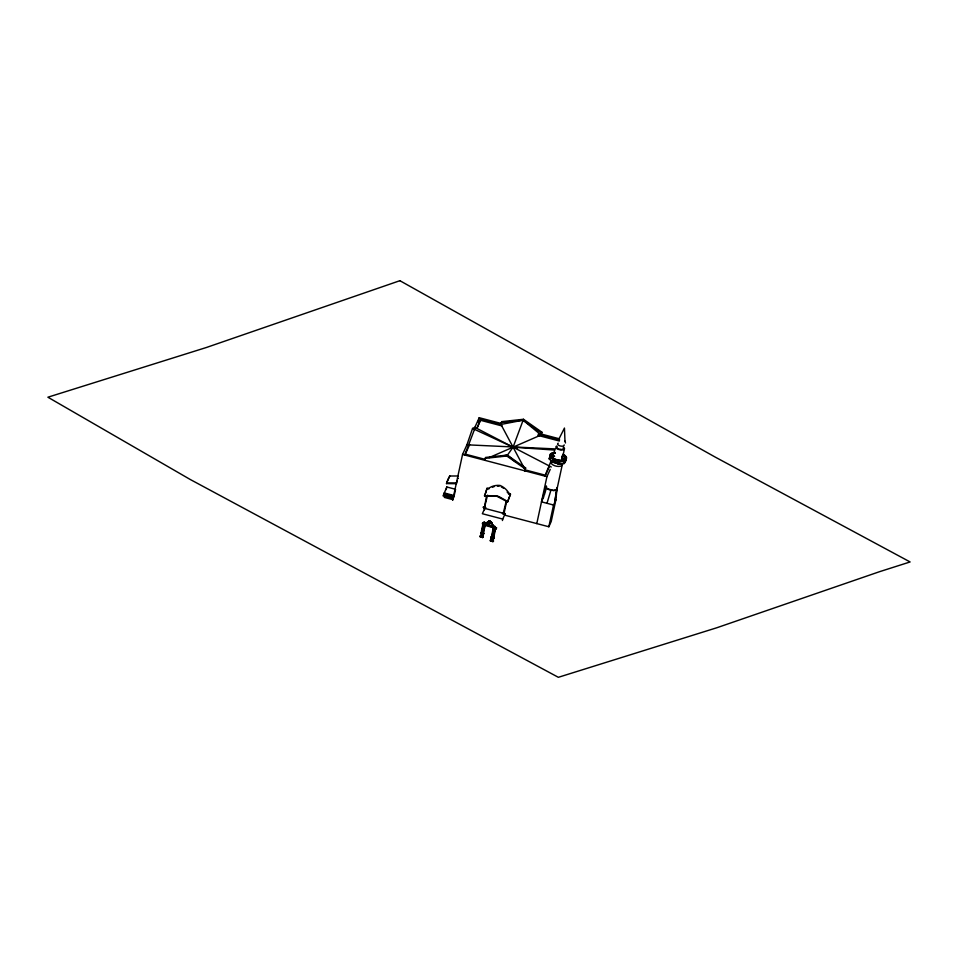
<?xml version="1.0" encoding="UTF-8"?>
<svg xmlns="http://www.w3.org/2000/svg" width="958" height="958" viewBox="0 0 958 958"><rect width="100%" height="100%" fill="white"/><g stroke="black" fill="none" stroke-linecap="round" stroke-linejoin="round"><path stroke-width="1.44" d="M495.19 526.672C494.819 525.762 496.052 528.409 493.238 525.834A1.317 1.102 52.8 0 1 492.771 525.367L492.939 524.649L492.244 524.816M486.628 522.673L486.664 522.781A1.401 1.162 52.8 0 1 485.55 522.673M487.658 522.397L488.784 521.391M487.921 521.739L489.885 521.296M490.903 521.655L491.274 522.074M484.353 521.99L483.826 522.457M488.915 521.403L489.766 521.056M505.165 513.739L502.734 519.08L482.353 513.727L484.772 508.387L505.165 513.739L504.854 515.188L548.838 526.756L551.209 521.535L555.903 499.801L557.005 488.364L554.718 502.411L556.802 488.005L556.67 489.634L553.724 490.556L547.198 488.676M502.519 513.356L504.052 513.272L506.746 501.058M503.142 513.716L506.303 500.854M504.028 513.308L503.86 513.009M504.483 513.608L503.249 513.62M505.944 501.058L506.77 501.166M483.898 522.529C483.994 524.206 486.173 521.38 483.982 523.583M484.221 523.403L484.497 522.9M494.819 526.493L494.699 527.487M494.975 529.63L496.507 527.846L493.574 526.649M495.466 529.271L496.507 527.846M495.286 527.319L495.166 526.756M482.473 537.654L483.61 532.935L482.808 537.402L479.982 536.636L481.108 535.438L480.114 536.444L482.509 537.498L483.179 536.983L480.712 535.797M483.419 533.774L483.143 537.139M495.693 529.259L494.879 529.93L493.37 537.558L491.478 536.815L493.047 529.175L495.07 529.822L492.891 528.9L494.867 530.037L495.454 529.487M493.849 537.187L495.358 529.558M481.287 532.6C481.048 530.995 483.658 522.864 482.557 524.84M483.251 524.206L481.778 532.229L480.629 533.187L482.94 534.145M492.22 535.175L493.526 528.804M552.419 461.648L551.808 461.84L553.089 458.559L552.419 461.648L550.203 459.301L552.036 454.02L551.269 453.685L550.634 456.75L553.784 458.99L559.268 460.57A7.544 3.413 12.2 0 0 564.142 460.044L565.531 457.696L563.053 454.631L561.963 458.008L565.735 460.882L564.19 463.504A8.442 3.82 12.2 0 1 558.73 464.103L551.03 461.349L549.293 458.187L550.886 456.583M482.844 534.217L485.419 525.14L484.604 525.798L483.024 533.378L480.629 533.187M483.515 533.007C482.796 523.739 486.892 521.368 493.19 528.145L493.107 528.888M561.675 457.888L562.526 455.529M486.424 496.388L484.485 507.393L487.562 495.202M444.105 492.915L454.152 495.561L453.158 498.603L443.111 495.957L446.799 486.987L455.409 489.251M456.559 483.215A20.214 1.748 -75.3 0 0 456.391 483.694L446.512 483.61L446.644 482.976A23.938 2.072 -75.3 0 1 448.44 478.509A23.938 2.072 -75.3 0 1 449.805 476.006L458.295 475.982M446.248 489.538L446.799 486.987M449.805 476.018L449.673 476.641A23.818 2.072 -75.3 0 0 448.26 479.323A23.818 2.072 -75.3 0 0 446.991 482.317M452.655 500.268L462.558 454.451L466.929 444.811L472.545 428.454L474.845 427.352L551.305 467.001M454.308 495.082L455.553 489.334M478.305 421.975L479.228 417.712L501.369 423.532L501.788 421.628L523.475 419.269L541.869 432.166L541.03 434.992L489.119 457.625M477.012 428.382L480.916 419.185L500.95 424.454L523.056 420.179L541.45 433.088L541.03 434.992L523.056 420.179L501.369 422.55L500.95 424.454L525.2 469.899L545.246 475.168L551.066 460.99M525.619 467.995L524.792 470.821L525.619 467.995L507.225 455.086L485.538 457.457L484.712 460.283L485.131 459.361L465.085 454.092L474.653 429.004L476.952 427.915L480.916 419.185M484.461 509.836L484.772 508.387M495.789 528.577C487.263 525.571 498.627 528.445 494.999 528.888C493.202 526.289 481.587 526.349 483.167 522.529L484.257 522.9L483.586 523.415M483.167 522.529L482.628 523.595M481.299 532.672L483.143 533.75L483.814 533.247M480.641 536.133L483.227 536.72L482.557 537.222L480.066 536.217M485.335 524.409L483.048 524.038C482.892 527.283 488.149 523.894 482.485 523.451L483.155 522.948M485.526 524.098L485.335 525.2M492.304 524.301L491.574 522.242M495.717 528.744L492.999 527.092M490.245 540.815L491.238 537.558M491.179 539.713L493.178 540.516L493.729 537.977L491.071 536.959L494.34 537.51L493.238 538.348L491.143 537.63L492.053 536.384M490.915 540.312L492.831 541.51L493.49 540.995L491.274 539.641M490.963 537.462L491.741 536.444M492.951 529.247L493.598 527.223M494.436 527.463L484.377 523.475L494.567 527.403M493.238 538.348L492.699 540.887L490.688 540.084M493.154 538.42L493.274 537.63M495.478 528.828L496.46 528.062L493.538 526.816M490.939 540.216L490.268 540.719L492.699 541.653L493.49 540.995M502.423 520.529L502.734 519.08M554.921 452.823L550.491 454.2L549.329 459.157L550.203 459.301L551.497 453.541L555.269 453.266M536.791 523.595L546.934 476.641L550.215 469.408M550.826 456.631L551.592 456.954L552.263 453.864L550.85 455.301L551.401 457.17M552.766 461.864L553.437 458.774L552.143 462.055L558.61 463.66A7.544 3.413 12.2 0 0 563.472 463.133L564.238 463.468L565.424 457.493L566.262 457.529L565.603 460.618M561.963 458.008L562.406 455.948M561.807 461.014L564.454 448.787M548.838 526.756L553.544 505.022L555.903 499.801M562.238 464.917L557.029 489.035L554.347 490.484L550.886 490.268A5.628 2.551 12.2 0 1 546.036 486.568L546.395 485.969M563.472 463.133L564.142 460.044L565.915 459.708L566.406 457.792L562.741 454.499M563.651 463.013L564.322 459.924L565.088 460.247L564.43 463.337L563.651 463.013L564.861 460.786L565.711 460.822L566.382 457.732L565.531 457.696M484.676 522.852L485.55 522.553A1.401 1.162 52.8 0 0 486.748 522.709L486.808 522.338M544.324 495.094L546.707 486.868M546.036 486.568L541.486 501.848L553.544 505.022M546.982 503.297L550.886 490.268M552.479 456.894L554.814 450.08L513.081 447.182L472.545 428.454M487.107 496.148A8.826 7.844 21.8 0 1 484.58 496.052L487.071 488.281A4.73 4.215 21.8 0 0 489.718 487.646A16.717 14.861 21.8 0 1 500.064 485.443A17.136 15.244 21.8 0 1 508.351 492.304A4.73 4.215 21.8 0 0 510.482 494.136L507.584 501.836L510.482 494.136M484.58 496.064L487.071 488.281M483.227 507.321L484.485 506.71L485.526 507.74M485.586 507.453L484.353 507.908M484.904 522.697L486.101 523.655M474.845 427.352L479.228 417.712M464.834 455.242L469.707 444.5M501.369 422.55L501.788 421.628M500.95 424.454L501.369 423.532M485.119 458.367L506.806 456.008L513.081 447.182L523.475 419.269M541.45 433.088L541.869 432.166M544.994 476.318L549.257 466.917M542.707 499.154L543.928 496.46M493.071 525.068L492.891 525.212A1.317 1.102 52.8 0 0 493.418 525.691L494.472 526.325M558.334 440.189L564.454 428.046L564.981 441.267M445.865 495.549L444.823 495.358M504.854 513.5C499.298 514.626 505.477 511.021 504.399 513.225M490.843 521.942L489.682 521.128M492.017 523.966L492.113 522.888M490.017 521.116L490.532 521.308M482.64 525.02L484.748 525.643L482.581 524.721M485.071 507.848L484.413 506.998M485.538 507.584L484.76 507.932M484.999 522.996L484.844 523.176A1.617 1.353 52.8 0 1 484.377 523.475M488.221 521.559L489.011 521.104M487.754 522.457L489.275 521.092M487.981 521.966L487.526 522.84M481.539 532.935L480.533 535.869L482.509 536.731M479.982 536.636L480.676 535.977M483.048 534.265L483.814 533.666M493.514 527.295L493.023 527.654M492.891 528.9L493.562 528.397M492.903 529.091L493.598 528.517M491.143 537.63L491.634 536.947M493.574 538.444L494.256 537.869M490.604 540.156L493.31 540.492M493.095 541.581L492.64 541.007M504.77 513.62L503.944 513.919M484.209 522.194L483.73 522.924L484.473 523.403A1.617 1.353 52.8 0 0 484.94 523.104L484.868 522.984M484.592 525.786L482.736 524.948M551.592 456.954L554.598 456.355M500.316 456.427L507.225 455.086L515.093 461.564M490.963 540.132L493.466 541.126M485.227 507.764L484.568 507.932M487.107 496.136L496.711 496.196L505.094 500.567A8.67 7.712 21.8 0 0 507.584 501.824M552.395 456.116L554.251 455.912M485.203 522.649L485.359 522.685M493.765 527.714L482.461 523.236M446.644 482.976L456.559 482.94A20.381 1.772 -75.3 0 1 457.385 480.665M560.526 449.434L560.658 449.446A3.377 1.533 12.2 0 0 563.22 447.721M555.652 448.931L466.929 444.811M484.7 507.812L483.838 507.596M560.658 449.446L559.795 449.302A3.377 1.533 12.2 0 1 557.101 446.727M550.874 456.212L549.988 455.924L549.317 459.014L550.203 459.157M484.137 507.86C483.251 506.782 485.215 506.77 483.778 507.692M484.341 508.063L483.299 507.033M541.45 434.082L559.448 438.812M538.168 434.237L559.64 439.89M480.665 420.334L502.136 425.975M537.929 435.387L559.4 441.027M510.219 446.428L517.38 448.308M462.558 454.451L546.934 476.641M443.949 493.645L453.996 496.28M443.638 494.328L453.685 496.974M443.446 495.226L453.493 497.861M444.32 497.394L452.93 499.669M482.509 523.032L485.431 524.17M487.67 522.529L488.065 521.894M484.712 507.069L485.49 507.596M493.49 527.056L496.388 528.229M492.867 528.996L495.046 529.93M562.106 457.601L564.046 458.738M502.651 513.225L503.321 513.799M506.806 456.008L525.2 468.905M564.909 441.111L565.519 442.955M550 456.116L553.245 459.229L559.4 461.014A8.442 3.82 12.2 0 0 564.849 460.415M559.28 460.99L558.61 463.66M562.214 464.235A5.628 2.551 12.2 0 1 556.826 466.283A5.628 2.551 12.2 0 1 551.257 462.439M561.795 460.475A4.383 1.988 12.2 0 1 558.155 462.151A4.383 1.988 12.2 0 1 553.269 459.612M563.555 447.147A4.383 1.988 12.2 0 1 563.136 449.793A4.383 1.988 12.2 0 1 557.317 448.847A4.383 1.988 12.2 0 1 556.718 446.033M564.166 444.883A3.377 1.533 12.2 0 1 560.071 445.925A3.377 1.533 12.2 0 1 558.227 443.171M563.232 454.32A8.442 3.82 12.2 0 1 563.975 460.391A8.442 3.82 12.2 0 1 551.353 457.553A8.442 3.82 12.2 0 1 554.993 452.463M562.705 454.559A7.544 3.413 12.2 0 1 563.364 459.984A7.544 3.413 12.2 0 1 552.095 457.445A7.544 3.413 12.2 0 1 555.353 452.906M501.333 486.915A16.286 14.478 21.8 0 1 502.088 487.359M502.818 487.826A16.286 14.478 21.8 0 1 503.525 488.329M507.141 491.981A16.286 14.478 21.8 0 1 507.62 492.687M510.123 494.831A5.568 4.958 21.8 0 1 509.153 494.268M508.71 493.921A5.568 4.958 21.8 0 1 508.303 493.538M492.46 487.215A15.855 14.107 21.8 0 1 494.053 486.7M497.43 486.161A15.855 14.107 21.8 0 1 499.166 486.161M489.011 488.855A5.568 4.958 21.8 0 1 487.933 489.059M507.86 501.513A7.125 6.335 21.8 0 1 505.573 500.351L499.322 496.771A33.003 29.351 21.8 0 0 496.795 495.825L486.963 495.657A7.041 6.263 21.8 0 1 484.461 495.633M446.512 483.598A23.818 2.072 -75.3 0 1 446.835 482.736M458.259 478.557A20.381 1.772 -75.3 0 1 458.391 478.281M488.796 522.565L488.76 522.721A1.365 1.138 52.8 0 0 489.837 523.846L491.035 523.343A1.569 1.305 52.8 0 0 490.065 522.074L488.796 522.565M558.945 460.523L558.286 464.031L558.945 460.523M399.893 280.694L206.365 347.503L47.9 397.211L190.271 479.503L558.346 677.306L716.788 627.765L879.468 571.71L910.1 561.951L715.255 457.11L399.893 280.694"/></g></svg>
